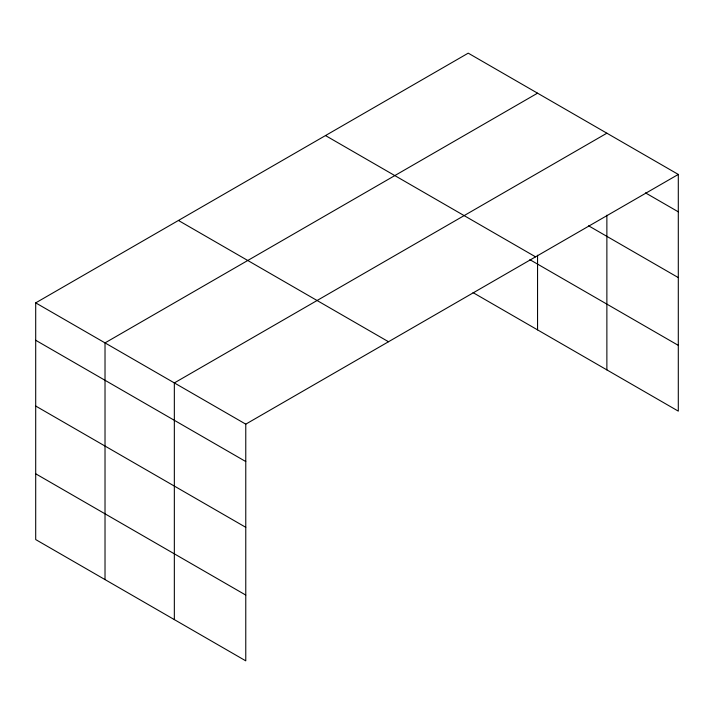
<?xml version="1.0" encoding="UTF-8"?>
<svg xmlns="http://www.w3.org/2000/svg" width="714" height="714" viewBox="0 0 714 714"><rect width="100%" height="100%" fill="white"/><g stroke="black" fill="none" stroke-linecap="round" stroke-linejoin="round"><path stroke-width="1.07" d="M606.873 215.182L606.873 369.888M473.043 292.624L678.3 411.13L678.3 174.43L468.232 53.157L35.7 302.87L35.7 539.57L245.768 660.843L245.768 424.152L35.7 302.87M537.553 93.177L105.02 342.898L105.02 579.589M606.873 133.197L174.341 382.918L174.341 619.609M245.768 424.152L678.3 174.43M645.483 192.878L678.3 211.826M588.586 225.802L678.3 277.594M325.495 135.562L535.562 256.844M529.85 259.655L678.3 345.362M178.438 220.465L388.505 341.747M35.7 340.266L245.768 461.547M35.7 406.034L245.768 527.316M35.7 473.793L245.768 595.074M537.553 255.21L537.553 329.868"/></g></svg>
